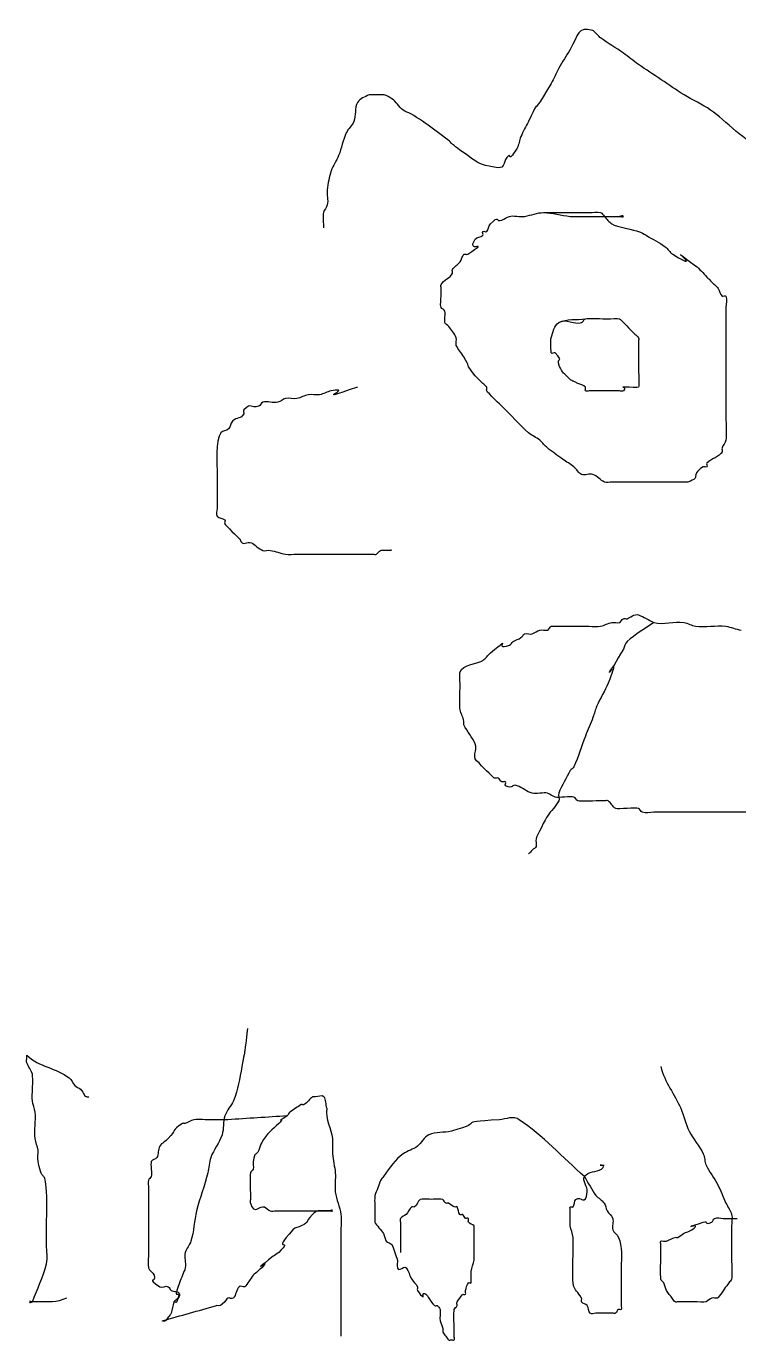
# Model space of a CAD drawing. Extents: x 12 to 154, y 536 to 784.
# Drawn here: x 16.3 to 77.6, y 538.1 to 651.1 of the extents above; entities that cross this region are included whole.
import ezdxf

# ---------------------------------------------------------------- set-up
doc = ezdxf.new("R2010")
doc.units = 0
doc.layers.add('Layer_1', color=7, linetype='CONTINUOUS')

msp = doc.modelspace()

# ---------------------------------------------------------------- linework, layer by layer
at = {"layer": 'Layer_1', "color": 7}
msp.add_lwpolyline([(70.299309, 599.84625)], close=True, dxfattribs=at)
for points in [[(65.07474, 650.785836), (63.671017, 651.136762), (63.853883, 650.383747), (63.115523, 649.153154)], [(65.727811, 650.132759), (65.641921, 650.197191), (65.106113, 650.777992), (65.07474, 650.785836)], [(63.115523, 649.153154), (62.788989, 648.60893), (62.444137, 648.075277), (62.135918, 647.52048)], [(67.687021, 648.82662), (67.048328, 649.282827), (66.355724, 649.661825), (65.727811, 650.132759)], [(68.993167, 647.847014), (68.547322, 648.159103), (68.129881, 648.51029), (67.687021, 648.82662)], [(62.135918, 647.52048), (61.899508, 647.09496), (61.733288, 646.631736), (61.482841, 646.214332)], [(70.952386, 646.540866), (70.299309, 646.976248), (69.63618, 647.396901), (68.993167, 647.847014)], [(61.482841, 646.214332), (59.118608, 642.273945), (61.01646, 645.934637), (59.52363, 642.948973)], [(72.911594, 645.234727), (72.243136, 645.646088), (71.605454, 646.105484), (70.952386, 646.540866)], [(44.829519, 644.581655), (44.554161, 644.099774), (44.697849, 643.46864), (44.502982, 642.948973)], [(45.809124, 645.234727), (45.458107, 645.059234), (45.024225, 644.922397), (44.829519, 644.581655)], [(47.115269, 645.234727), (47.043581, 645.258538), (45.85767, 645.259105), (45.809124, 645.234727)], [(47.76834, 644.908192), (47.565833, 645.043178), (47.346165, 645.157755), (47.115269, 645.234727)], [(48.747946, 643.928579), (48.378518, 644.205665), (48.152574, 644.652037), (47.76834, 644.908192)], [(75.197347, 643.928579), (74.475839, 644.428086), (73.658962, 644.774811), (72.911594, 645.234727)], [(49.401023, 643.602044), (49.192308, 643.727251), (48.942652, 643.782555), (48.747946, 643.928579)], [(51.360233, 642.295905), (50.732317, 642.766836), (50.074058, 643.198221), (49.401023, 643.602044)], [(79.768845, 640.663223), (78.168509, 641.063307), (76.460686, 643.05396), (75.197347, 643.928579)], [(44.502982, 642.948973), (44.36519, 642.581512), (44.009303, 642.327987), (43.849913, 641.969368)], [(59.52363, 642.948973), (59.305929, 642.513592), (59.062306, 642.090246), (58.870559, 641.642834)], [(43.849913, 641.969368), (43.570332, 641.340298), (43.452502, 640.649316), (43.196842, 640.010152)], [(54.299055, 640.010152), (52.049602, 641.616905), (53.911882, 640.382168), (51.360233, 642.295905)], [(58.870559, 641.642834), (58.734978, 641.326462), (58.721117, 640.958369), (58.544025, 640.663223)], [(58.544025, 640.663223), (57.564414, 639.030546), (58.217482, 640.663223), (57.564414, 639.683617)], [(43.196842, 640.010152), (43.016049, 639.558193), (42.697695, 639.165801), (42.543765, 638.704012)], [(56.584809, 639.030546), (55.289174, 639.246489), (55.309944, 639.288074), (54.299055, 640.010152)], [(57.237877, 639.030546), (57.056743, 638.90979), (56.799533, 638.994773), (56.584809, 639.030546)], [(57.564414, 639.683617), (57.4294, 639.48111), (57.440398, 639.165555), (57.237877, 639.030546)], [(42.543765, 638.704012), (42.368272, 638.177488), (42.295734, 637.620755), (42.217231, 637.07133)], [(42.217231, 637.07133), (42.155663, 636.640328), (42.322822, 636.187567), (42.217231, 635.76519)], [(42.217231, 635.76519), (42.158214, 635.529064), (41.967669, 635.343015), (41.890694, 635.112119)], [(41.890694, 635.112119), (41.827623, 634.922963), (41.890694, 634.088945), (41.890694, 633.805971)], [(56.258271, 634.132505), (57.083071, 634.957305), (56.634698, 634.257967), (57.237877, 634.459042)], [(57.237877, 634.459042), (57.468787, 634.536003), (57.660052, 634.708604), (57.890948, 634.785576)], [(57.890948, 634.785576), (58.16795, 634.877901), (58.858733, 634.729167), (59.197096, 634.785576)], [(59.197096, 634.785576), (59.744543, 634.876824), (60.274772, 635.112119), (60.82977, 635.112119)], [(60.82977, 635.112119), (62.135918, 635.112119), (63.442057, 635.112119), (64.748205, 635.112119)], [(60.82977, 635.112119), (61.599427, 635.112119), (62.350574, 634.870579), (63.115523, 634.785576)], [(63.115523, 634.785576), (63.548243, 634.737501), (63.986287, 634.785576), (64.421663, 634.785576)], [(64.421663, 634.785576), (65.183581, 634.785576), (65.945497, 634.785576), (66.707416, 634.785576)], [(64.748205, 635.112119), (65.07474, 635.112119), (65.418029, 635.215357), (65.727811, 635.112119)], [(65.727811, 635.112119), (65.873852, 635.063448), (65.945511, 634.894418), (66.054345, 634.785576)], [(66.054345, 634.785576), (66.272017, 634.567904), (66.443431, 634.2909), (66.707416, 634.132505)], [(66.707416, 634.785576), (66.925117, 634.785576), (67.142798, 634.785576), (67.360484, 634.785576)], [(67.687021, 634.785576), (67.687021, 634.894427), (67.469321, 634.785576), (67.360484, 634.785576)], [(67.360484, 634.785576), (67.469335, 634.785576), (67.687021, 634.676726), (67.687021, 634.785576)], [(55.605203, 633.152903), (55.682164, 633.229863), (55.528243, 633.402465), (55.605203, 633.479437)], [(55.605203, 633.479437), (55.682164, 633.556397), (55.854765, 633.402476), (55.931737, 633.479437)], [(55.931737, 633.479437), (56.103829, 633.651528), (56.086169, 633.960411), (56.258271, 634.132505)], [(66.707416, 634.132505), (67.100505, 633.896663), (68.672948, 633.586175), (68.993167, 633.479437)], [(68.993167, 633.479437), (69.224077, 633.402476), (69.434918, 633.273642), (69.646238, 633.152903)], [(54.299055, 631.520218), (56.414018, 632.930196), (54.027269, 631.439062), (54.952126, 632.826366)], [(54.952126, 632.826366), (55.08714, 633.028873), (55.4331, 632.980797), (55.605203, 633.152903)], [(69.646238, 633.152903), (70.197284, 632.838013), (70.762462, 632.542192), (71.27892, 632.173297)], [(71.931991, 631.520218), (75.070449, 629.637148), (70.588239, 633.01784), (73.891199, 630.540615)], [(71.27892, 632.173297), (71.529446, 631.994346), (71.667998, 631.678612), (71.931991, 631.520218)], [(53.645984, 630.867149), (53.792025, 631.061861), (53.800415, 631.348123), (53.972521, 631.520218)], [(53.972521, 631.520218), (54.049482, 631.597178), (54.208505, 631.45984), (54.299055, 631.520218)], [(52.013302, 628.907939), (52.209232, 629.299777), (52.796993, 629.4957), (52.992916, 629.887544)], [(52.992916, 629.887544), (53.041586, 629.984886), (52.932538, 630.123528), (52.992916, 630.214078)], [(52.992916, 630.214078), (53.163675, 630.470245), (53.461267, 630.620864), (53.645984, 630.867149)], [(73.891199, 630.540615), (74.260636, 630.263529), (74.544279, 629.887544), (74.870813, 629.56101)], [(52.013302, 628.581396), (52.013302, 628.690246), (51.964631, 628.810577), (52.013302, 628.907939)], [(74.870813, 629.56101), (75.088514, 629.343309), (75.306195, 629.125625), (75.523881, 628.907939)], [(75.523881, 628.907939), (75.632732, 628.799088), (75.765025, 628.709485), (75.850418, 628.581396)], [(52.013302, 626.948722), (51.910036, 627.258501), (52.013302, 627.601791), (52.013302, 627.928328)], [(52.013302, 627.928328), (52.013302, 628.146028), (52.013302, 628.363709), (52.013302, 628.581396)], [(75.850418, 628.581396), (75.985432, 628.378889), (76.00485, 628.10043), (76.176952, 627.928328)], [(76.176952, 627.928328), (76.253913, 627.851367), (76.454804, 628.025698), (76.503487, 627.928328)], [(76.503487, 627.928328), (76.649528, 627.636268), (76.503487, 627.275256), (76.503487, 626.948722)], [(52.339844, 626.622185), (52.302484, 626.771514), (52.061992, 626.802695), (52.013302, 626.948722)], [(52.339844, 625.642574), (52.260644, 625.959366), (52.419044, 626.305402), (52.339844, 626.622185)], [(76.503487, 626.948722), (76.503487, 625.860269), (76.503487, 624.771816), (76.503487, 623.683363)], [(52.666381, 625.31604), (52.574029, 625.439177), (52.377174, 625.493234), (52.339844, 625.642574)], [(61.482841, 624.336435), (61.663635, 624.788391), (61.710406, 625.406182), (62.135918, 625.642574)], [(62.135918, 625.642574), (62.721961, 626.055613), (63.475574, 625.43607), (64.095129, 625.642574)], [(62.135918, 625.642574), (62.808712, 626.016351), (63.659752, 625.860275), (64.421663, 625.969117)], [(64.095129, 625.642574), (64.241169, 625.691245), (64.272322, 625.931782), (64.421663, 625.969117)], [(64.421663, 625.969117), (64.765321, 626.055035), (65.912168, 625.969117), (66.380879, 625.969117)], [(66.380879, 625.969117), (66.52794, 625.969117), (67.26111, 626.018837), (67.360484, 625.969117)], [(67.360484, 625.969117), (67.534872, 625.881923), (68.168183, 625.161419), (68.340098, 624.989503)], [(53.31945, 624.336435), (53.173692, 624.700814), (52.901844, 625.00208), (52.666381, 625.31604)], [(53.31945, 623.683363), (53.238606, 623.885474), (53.400294, 624.134316), (53.31945, 624.336435)], [(61.482841, 623.030295), (61.463282, 623.069442), (61.420139, 624.179713), (61.482841, 624.336435)], [(68.340098, 624.989503), (68.448949, 624.880653), (68.557799, 624.771802), (68.666632, 624.662969)], [(68.666632, 624.662969), (68.775483, 624.554118), (68.92433, 624.474096), (68.993167, 624.336435)], [(68.993167, 624.336435), (69.041837, 624.239093), (68.993167, 624.118734), (68.993167, 624.009898)], [(53.972521, 622.703758), (53.770609, 623.040276), (53.465199, 623.318984), (53.31945, 623.683363)], [(61.809384, 623.030295), (61.732423, 623.107256), (61.531532, 622.932925), (61.482841, 623.030295)], [(68.993167, 624.009898), (68.993167, 623.901047), (68.993167, 623.792197), (68.993167, 623.683363)], [(68.993167, 623.683363), (68.993167, 623.030295), (68.993167, 622.377215), (68.993167, 621.724147)], [(76.503487, 623.683363), (76.503487, 621.724147), (76.503487, 619.764936), (76.503487, 617.80572)], [(54.952126, 621.071076), (53.989282, 622.274638), (54.582953, 621.68637), (53.972521, 622.703758)], [(62.135918, 622.050681), (61.934856, 622.653868), (62.63418, 622.205481), (61.809384, 623.030295)], [(62.462452, 621.397613), (62.327438, 621.60012), (62.21289, 621.819785), (62.135918, 622.050681)], [(55.605203, 620.418008), (55.387502, 620.635708), (55.144449, 620.830678), (54.952126, 621.071076)], [(62.788989, 621.071076), (62.680139, 621.179926), (62.547817, 621.269529), (62.462452, 621.397613)], [(63.768591, 620.418008), (62.977844, 620.813384), (63.287626, 620.572439), (62.788989, 621.071076)], [(68.993167, 621.724147), (68.993167, 621.450519), (69.06253, 620.230252), (68.993167, 620.091471)], [(44.829519, 620.091471), (40.43838, 618.597238), (44.750092, 620.206189), (42.543765, 619.764936)], [(42.543765, 619.764936), (42.20625, 619.697443), (41.903677, 619.494993), (41.56416, 619.438394)], [(55.931737, 620.091471), (55.862884, 620.229149), (55.714037, 620.309171), (55.605203, 620.418008)], [(55.931737, 619.764936), (55.883066, 619.862278), (55.980408, 619.994117), (55.931737, 620.091471)], [(57.237877, 618.458788), (57.228239, 618.468426), (55.997677, 619.63304), (55.931737, 619.764936)], [(64.421663, 620.091471), (64.249571, 620.263562), (63.986287, 620.309171), (63.768591, 620.418008)], [(64.421663, 619.764936), (64.344702, 619.841897), (64.498623, 620.014499), (64.421663, 620.091471)], [(64.748205, 619.764936), (64.639355, 619.764936), (64.498615, 619.687976), (64.421663, 619.764936)], [(65.07474, 619.764936), (64.965889, 619.764936), (64.857039, 619.764936), (64.748205, 619.764936)], [(67.360484, 619.764936), (66.598569, 619.764936), (65.836658, 619.764936), (65.07474, 619.764936)], [(68.013561, 620.091471), (67.142798, 620.091471), (68.122412, 620.200321), (67.687021, 619.764936)], [(67.687021, 619.764936), (67.610061, 619.687976), (67.469321, 619.764936), (67.360484, 619.764936)], [(68.993167, 620.091471), (68.966237, 620.037556), (68.100435, 620.091471), (68.013561, 620.091471)], [(36.339585, 618.458788), (35.563612, 618.200127), (35.746523, 618.845332), (35.033445, 618.132254)], [(36.666122, 618.785325), (36.520081, 618.736655), (36.485612, 618.507473), (36.339585, 618.458788)], [(37.972267, 618.785325), (37.549882, 618.679735), (37.079161, 618.923004), (36.666122, 618.785325)], [(38.625338, 619.11186), (38.386689, 619.064152), (38.208382, 618.844354), (37.972267, 618.785325)], [(39.604944, 619.11186), (39.282854, 619.058171), (38.945534, 619.175894), (38.625338, 619.11186)], [(40.584555, 619.438394), (40.245038, 619.381843), (39.94446, 619.16845), (39.604944, 619.11186)], [(41.56416, 619.438394), (41.242065, 619.384706), (40.906644, 619.492082), (40.584555, 619.438394)], [(35.033445, 617.80572), (34.783373, 617.305603), (34.451549, 617.550347), (34.05384, 617.152649)], [(35.033445, 618.132254), (34.956485, 618.055294), (35.082116, 617.903073), (35.033445, 617.80572)], [(59.52363, 616.173038), (58.755577, 616.831364), (57.972127, 617.724547), (57.237877, 618.458788)], [(76.503487, 617.80572), (76.503487, 617.333482), (76.572425, 615.864787), (76.503487, 615.519967)], [(33.727306, 616.49958), (33.555214, 616.327489), (33.220261, 616.367741), (33.074229, 616.173038)], [(34.05384, 617.152649), (33.881749, 616.980557), (33.899409, 616.671675), (33.727306, 616.49958)], [(33.074229, 616.173038), (32.577384, 615.510575), (32.747692, 613.445474), (32.747692, 612.581145)], [(60.503236, 615.519967), (60.196785, 615.765135), (59.821597, 615.917639), (59.52363, 616.173038)], [(61.156304, 614.866895), (60.919809, 615.063988), (60.743633, 615.327653), (60.503236, 615.519967)], [(76.503487, 615.519967), (76.45578, 615.281318), (76.253924, 615.097792), (76.176952, 614.866895)], [(62.462452, 613.887293), (62.02707, 614.213827), (61.574391, 614.518492), (61.156304, 614.866895)], [(76.176952, 614.540361), (75.93357, 614.05359), (75.255639, 613.945582), (74.870813, 613.560756)], [(76.176952, 614.866895), (76.14254, 614.763629), (76.225623, 614.637714), (76.176952, 614.540361)], [(63.442057, 613.234213), (63.135607, 613.479382), (62.788989, 613.669598), (62.462452, 613.887293)], [(64.095129, 612.581145), (63.809289, 612.695466), (63.682455, 613.0419), (63.442057, 613.234213)], [(74.544279, 613.234213), (73.266849, 612.382603), (74.557602, 612.367934), (73.238131, 611.928074)], [(74.870813, 613.234213), (74.793852, 613.157253), (74.634829, 613.294591), (74.544279, 613.234213)], [(74.870813, 613.560756), (74.793852, 613.483795), (74.947774, 613.311194), (74.870813, 613.234213)], [(32.747692, 612.581145), (32.747692, 611.60154), (32.747692, 610.621934), (32.747692, 609.64232)], [(65.07474, 612.581145), (64.764961, 612.684411), (64.398308, 612.459879), (64.095129, 612.581145)], [(66.054345, 611.928074), (65.689965, 612.073831), (65.447048, 612.457041), (65.07474, 612.581145)], [(66.707416, 611.928074), (66.489715, 611.928074), (66.256464, 611.84723), (66.054345, 611.928074)], [(67.360484, 611.928074), (67.142784, 611.928074), (66.925111, 611.928074), (66.707416, 611.928074)], [(70.299309, 611.928074), (69.319704, 611.928074), (68.340098, 611.928074), (67.360484, 611.928074)], [(72.258525, 611.928074), (71.605454, 611.928074), (70.952386, 611.928074), (70.299309, 611.928074)], [(72.911594, 611.928074), (72.693921, 611.928074), (72.476212, 611.928074), (72.258525, 611.928074)], [(73.238131, 611.928074), (73.134865, 611.893661), (73.02043, 611.928074), (72.911594, 611.928074)], [(32.747692, 609.64232), (32.747692, 609.42462), (32.626936, 609.170383), (32.747692, 608.989252)], [(32.747692, 608.989252), (32.882706, 608.786745), (33.228669, 608.83482), (33.400763, 608.662718)], [(33.400763, 608.662718), (33.477724, 608.585757), (33.352092, 608.433537), (33.400763, 608.336181)], [(33.400763, 608.336181), (33.453573, 608.230647), (34.558237, 607.129155), (34.706911, 607.030036)], [(34.706911, 607.030036), (34.871349, 606.310628), (35.378654, 606.857434), (35.686517, 606.703499)], [(35.686517, 606.703499), (36.037531, 606.527977), (36.301748, 606.196185), (36.666122, 606.05043)], [(36.666122, 606.05043), (36.868232, 605.969586), (37.104466, 606.086203), (37.319199, 606.05043)], [(37.319199, 606.05043), (37.761871, 605.976616), (38.181067, 605.787347), (38.625338, 605.723893)], [(38.625338, 605.723893), (38.948596, 605.677689), (39.278407, 605.723893), (39.604944, 605.723893)], [(39.604944, 605.723893), (40.802244, 605.723893), (41.999542, 605.723893), (43.196842, 605.723893)], [(43.196842, 605.723893), (43.958752, 605.723893), (44.720671, 605.723893), (45.482587, 605.723893)], [(45.482587, 605.723893), (45.700288, 605.723893), (45.917972, 605.723893), (46.135667, 605.723893)], [(46.135667, 605.723893), (46.244517, 605.723893), (46.364848, 605.675222), (46.462201, 605.723893)], [(46.462201, 605.723893), (46.59988, 605.792747), (46.651045, 605.981591), (46.788735, 606.05043)], [(46.788735, 606.05043), (46.881797, 606.096918), (48.360008, 606.05043), (47.441806, 606.05043)], [(68.013561, 600.172784), (68.239426, 600.248072), (68.657842, 600.633456), (68.993167, 600.499318)], [(68.993167, 600.499318), (69.445125, 600.318524), (69.863933, 600.063945), (70.299309, 599.84625)], [(61.156304, 599.193179), (61.302345, 599.241849), (61.345176, 599.450876), (61.482841, 599.519716)], [(61.482841, 599.519716), (61.582224, 599.569435), (62.315393, 599.519716), (62.462452, 599.519716)], [(62.462452, 599.519716), (63.224371, 599.519716), (63.986287, 599.519716), (64.748205, 599.519716)], [(64.748205, 599.519716), (65.036092, 599.519716), (65.449576, 599.450182), (65.727811, 599.519716)], [(65.727811, 599.519716), (66.061732, 599.603196), (66.3699, 599.778746), (66.707416, 599.84625)], [(66.707416, 599.84625), (66.920893, 599.88894), (67.153966, 599.777396), (67.360484, 599.84625)], [(67.360484, 599.84625), (67.506525, 599.894921), (67.549357, 600.103947), (67.687021, 600.172784)], [(67.687021, 600.172784), (67.784391, 600.221455), (67.910306, 600.138371), (68.013561, 600.172784)], [(70.299309, 599.84625), (69.53739, 599.302026), (68.718217, 598.830143), (68.013561, 598.213573)], [(70.299309, 599.84625), (71.150326, 599.607658), (72.052679, 599.989399), (72.911594, 599.84625)], [(72.911594, 599.84625), (73.251113, 599.789699), (73.550469, 599.568398), (73.891199, 599.519716)], [(73.891199, 599.519716), (74.744549, 599.397797), (75.650145, 599.641634), (76.503487, 599.519716)], [(76.503487, 599.519716), (76.947758, 599.456276), (77.365366, 599.256632), (77.809635, 599.193179)], [(56.258271, 597.233962), (58.433678, 598.974293), (56.282649, 597.35092), (57.890948, 597.887039)], [(57.890948, 597.887039), (58.036989, 597.93571), (58.089402, 598.128182), (58.217482, 598.213573)], [(58.217482, 598.213573), (58.419989, 598.348559), (58.668046, 598.40511), (58.870559, 598.54011)], [(58.870559, 598.54011), (58.998628, 598.62549), (59.059403, 598.797808), (59.197096, 598.866644)], [(59.197096, 598.866644), (59.391808, 598.963986), (59.643646, 598.797791), (59.850164, 598.866644)], [(59.850164, 598.866644), (60.081075, 598.943605), (60.267121, 599.13415), (60.503236, 599.193179)], [(60.503236, 599.193179), (60.714417, 599.245988), (60.949786, 599.124325), (61.156304, 599.193179)], [(67.687021, 597.560496), (64.983061, 592.82856), (67.917393, 598.462943), (66.380879, 594.621675)], [(68.013561, 598.213573), (67.830386, 598.053302), (67.807766, 597.771816), (67.687021, 597.560496)], [(55.605203, 596.580891), (55.869194, 596.739291), (56.017877, 597.041646), (56.258271, 597.233962)], [(53.645984, 595.601286), (53.836075, 596.171565), (55.233473, 596.357858), (55.605203, 596.580891)], [(53.645984, 594.29514), (53.645984, 594.571603), (53.587477, 595.425733), (53.645984, 595.601286)], [(53.645984, 592.33593), (53.570469, 592.637992), (53.645984, 594.044025), (53.645984, 594.29514)], [(66.380879, 594.621675), (66.109717, 593.943741), (65.697817, 593.329686), (65.401277, 592.662464)], [(65.401277, 592.662464), (65.261472, 592.347929), (65.195595, 592.005141), (65.07474, 591.682859)], [(53.972521, 591.356316), (53.889041, 591.69024), (53.729478, 592.002006), (53.645984, 592.33593)], [(65.07474, 591.682859), (64.868916, 591.134026), (64.632084, 590.597257), (64.421663, 590.050176)], [(53.972521, 591.029782), (53.92385, 591.127152), (53.998883, 591.250714), (53.972521, 591.356316)], [(54.952126, 589.397108), (54.702111, 589.980458), (54.256357, 590.462116), (53.972521, 591.029782)], [(55.27866, 587.764426), (54.537608, 588.180314), (55.170746, 588.88698), (54.952126, 589.397108)], [(64.421663, 590.050176), (64.087824, 589.182188), (63.819757, 588.287716), (63.442057, 587.437889)], [(56.584809, 586.458283), (56.486021, 586.50772), (55.328063, 587.665636), (55.27866, 587.764426)], [(63.115523, 587.111355), (62.788989, 586.458283), (62.392289, 585.835807), (62.135918, 585.152138)], [(63.442057, 587.437889), (63.379497, 587.297234), (63.224357, 587.220188), (63.115523, 587.111355)], [(56.911343, 586.458283), (56.813973, 586.506954), (56.682162, 586.409613), (56.584809, 586.458283)], [(57.237877, 586.131749), (57.100198, 586.200603), (57.049033, 586.389447), (56.911343, 586.458283)], [(57.564414, 586.131749), (57.487453, 586.20871), (57.335233, 586.083078), (57.237877, 586.131749)], [(57.564414, 585.805215), (57.467072, 585.853886), (57.641374, 586.054777), (57.564414, 586.131749)], [(58.544025, 585.805215), (58.054215, 585.968491), (58.217482, 585.478678), (57.564414, 585.805215)], [(59.850164, 585.152138), (59.377927, 585.270201), (59.005814, 585.651285), (58.544025, 585.805215)], [(61.156304, 585.152138), (60.876581, 585.245398), (60.138241, 585.080138), (59.850164, 585.152138)], [(61.809384, 584.825601), (61.578473, 584.902562), (61.3872, 585.075163), (61.156304, 585.152138)], [(63.442057, 584.825601), (63.139552, 584.92643), (62.122269, 584.721315), (61.809384, 584.825601)], [(62.135918, 585.152138), (62.059467, 584.948299), (62.23326, 584.693773), (62.135918, 584.499067)], [(63.768591, 584.499067), (63.630913, 584.567921), (63.588081, 584.776919), (63.442057, 584.825601)], [(62.135918, 584.499067), (61.892535, 584.012293), (61.458188, 583.645748), (61.156304, 583.192928)], [(65.727811, 584.499067), (65.488113, 584.499067), (63.882437, 584.442147), (63.768591, 584.499067)], [(66.054345, 584.499067), (65.945494, 584.499067), (65.836644, 584.499067), (65.727811, 584.499067)], [(66.380879, 584.499067), (66.290312, 584.559445), (66.163207, 584.499067), (66.054345, 584.499067)], [(67.03395, 583.845996), (66.758593, 583.983675), (66.637035, 584.3283), (66.380879, 584.499067)], [(68.993167, 583.845996), (68.800694, 583.942232), (67.223574, 583.751177), (67.03395, 583.845996)], [(69.319704, 583.519462), (69.173663, 583.568133), (69.13086, 583.777159), (68.993167, 583.845996)], [(70.299309, 583.519462), (69.972772, 583.519462), (69.629482, 583.416196), (69.319704, 583.519462)], [(72.258525, 583.519462), (71.605454, 583.519462), (70.952386, 583.519462), (70.299309, 583.519462)], [(77.4831, 583.519462), (75.741571, 583.519462), (74.000047, 583.519462), (72.258525, 583.519462)], [(97.401781, 583.519462), (90.762219, 583.519462), (84.122654, 583.519462), (77.4831, 583.519462)], [(61.156304, 583.192928), (61.017576, 582.984836), (60.22965, 581.445516), (60.176701, 581.233708)], [(59.850164, 580.254106), (59.741314, 580.145255), (59.632492, 580.036405), (59.52363, 579.927569)], [(60.176701, 580.58064), (60.128031, 580.434599), (59.959001, 580.362939), (59.850164, 580.254106)], [(60.176701, 581.233708), (60.123892, 581.022527), (60.245555, 580.787161), (60.176701, 580.58064)], [(35.359461, 564.906909), (35.060916, 562.505029), (35.2357, 563.590018), (34.872415, 561.641567)], [(16.364549, 561.96809), (16.328237, 562.065602), (16.364549, 562.185791), (16.364549, 562.294641)], [(16.364549, 562.294641), (16.364549, 562.403492), (16.364549, 562.512342), (16.364549, 562.621164)], [(16.364554, 562.621164), (17.446502, 561.591224), (18.881317, 561.532462), (20.017418, 560.661942)], [(16.851595, 560.988493), (16.759043, 561.360796), (16.495438, 561.617076), (16.364549, 561.96809)], [(16.851595, 558.702748), (16.801365, 559.106742), (16.941084, 560.628578), (16.851595, 560.988493)], [(34.872415, 561.641567), (34.671807, 560.565564), (34.558671, 559.708792), (34.141842, 558.702748)], [(70.914047, 561.641567), (71.245834, 560.249161), (72.104717, 559.290229), (72.618715, 558.049663)], [(20.017418, 560.661942), (20.216778, 560.509155), (20.320787, 560.193602), (20.504466, 560.008896)], [(20.504466, 560.008896), (20.649685, 559.862912), (20.840488, 559.817274), (20.991515, 559.682345)], [(17.095119, 557.723112), (17.058807, 558.063865), (16.893802, 558.363203), (16.851595, 558.702748)], [(20.991515, 559.682345), (21.385863, 559.329829), (21.162444, 559.029271), (21.722086, 559.029271)], [(34.141842, 558.702748), (33.94472, 558.226998), (33.576106, 557.893899), (33.411263, 557.396589)], [(40.960528, 559.029271), (40.698748, 558.853807), (40.491731, 558.551718), (40.229949, 558.376186)], [(41.204052, 559.029271), (41.122868, 559.029271), (41.033123, 559.078027), (40.960528, 559.029271)], [(41.934623, 559.029271), (41.739826, 559.225145), (41.447577, 559.029271), (41.204052, 559.029271)], [(42.178147, 558.049663), (42.096963, 558.376186), (42.140021, 558.822767), (41.934623, 559.029271)], [(17.095119, 555.437367), (17.001689, 556.188917), (17.175481, 556.968869), (17.095119, 557.723112)], [(39.01233, 557.723112), (38.913911, 557.644025), (38.864333, 557.481883), (38.768805, 557.396589)], [(39.986425, 558.376186), (39.661724, 558.158485), (39.323616, 557.973553), (39.01233, 557.723112)], [(40.229949, 558.376186), (40.157354, 558.32743), (40.06758, 558.376186), (39.986425, 558.376186)], [(42.178147, 558.049663), (42.020938, 557.07531), (42.570533, 556.325887), (42.665196, 555.437367)], [(72.618715, 558.049663), (72.883159, 557.411386), (73.047234, 556.697962), (73.349291, 556.090441)], [(29.758399, 556.743515), (28.759005, 556.073461), (29.295799, 556.247282), (28.540772, 555.437367)], [(30.001924, 556.743515), (29.923177, 556.718003), (29.830995, 556.792271), (29.758399, 556.743515)], [(30.732494, 557.070038), (30.483471, 556.986699), (30.250956, 556.827109), (30.001924, 556.743515)], [(31.706595, 557.070038), (31.453744, 557.070038), (30.938666, 557.139203), (30.732494, 557.070038)], [(33.654787, 557.070038), (33.008318, 557.032337), (32.353586, 557.070038), (31.706595, 557.070038)], [(33.411263, 557.396589), (33.243168, 556.889414), (33.339036, 556.269165), (33.167738, 555.76389)], [(38.768808, 557.396589), (37.064134, 557.287739), (35.359787, 557.169534), (33.654787, 557.070038)], [(38.038226, 556.743515), (37.488393, 556.190561), (37.001262, 555.869197), (36.577083, 555.110816)], [(38.768805, 557.396589), (37.591092, 556.606998), (38.781845, 557.49155), (38.038226, 556.743515)], [(57.03315, 557.070038), (52.805475, 556.736598), (56.254771, 556.991802), (52.89323, 556.090441)], [(58.737815, 557.070038), (58.22958, 557.410791), (57.600388, 557.114825), (57.03315, 557.070038)], [(64.338883, 552.171997), (62.471863, 553.804668), (60.731481, 555.733417), (58.737815, 557.070038)], [(17.338643, 554.457742), (17.296464, 554.797276), (17.137327, 555.097861), (17.095119, 555.437367)], [(28.540772, 555.437367), (28.312243, 555.19217), (27.993037, 555.090746), (27.810202, 554.784293)], [(33.167738, 555.76389), (32.925518, 555.049361), (32.455423, 554.506724), (32.193643, 553.804696)], [(42.665196, 555.437367), (42.711117, 555.006359), (42.629338, 554.563928), (42.665196, 554.131219)], [(50.945031, 555.76389), (50.559985, 555.591827), (50.325729, 555.048595), (49.970937, 554.784293)], [(52.89323, 556.090441), (52.251486, 555.918378), (51.565904, 556.041402), (50.945031, 555.76389)], [(73.349291, 556.090441), (73.700969, 555.383112), (74.215233, 554.838548), (74.566911, 554.131219)], [(17.338643, 553.478145), (17.271746, 553.79211), (17.378697, 554.135669), (17.338643, 554.457742)], [(27.810202, 554.784293), (27.649846, 554.515569), (27.720684, 554.080054), (27.566678, 553.804696)], [(36.333558, 554.457742), (36.036502, 553.860283), (36.023077, 554.425143), (35.846507, 553.478145)], [(36.577083, 555.110816), (36.468176, 554.916076), (36.434245, 554.660277), (36.333558, 554.457742)], [(42.665196, 554.131219), (42.71089, 553.579597), (42.867533, 553.050794), (42.90872, 552.498548)], [(48.753312, 554.131219), (48.011547, 553.633909), (47.647806, 552.97542), (47.048638, 552.171997)], [(49.970937, 554.784293), (49.588804, 554.499638), (49.144297, 554.393367), (48.753312, 554.131219)], [(74.566911, 554.131219), (74.709295, 553.844835), (74.6744, 553.443506), (74.810435, 553.151622)], [(18.069222, 550.865877), (17.908243, 553.024346), (17.79035, 551.35834), (17.338643, 553.478145)], [(27.079632, 553.478145), (26.993062, 553.245987), (27.166202, 552.404154), (27.079632, 552.171997)], [(27.566678, 553.804696), (27.457771, 553.609956), (27.160802, 553.695846), (27.079632, 553.478145)], [(32.193643, 553.804696), (32.043974, 553.403282), (32.055965, 552.924283), (31.950119, 552.498548)], [(35.846507, 553.478145), (35.807134, 553.266964), (35.897842, 553.031603), (35.846507, 552.825071)], [(65.800023, 552.825071), (66.449426, 553.260444), (65.069453, 553.151622), (66.043548, 553.151622)], [(74.810435, 553.151622), (75.085906, 552.560598), (75.486467, 552.089906), (75.784535, 551.518923)], [(26.836108, 551.845474), (26.784772, 551.638828), (26.836108, 551.410072), (26.836108, 551.1924)], [(27.079632, 552.171997), (27.028268, 552.034233), (26.872419, 551.99143), (26.836108, 551.845474)], [(31.950119, 552.498548), (31.673656, 551.386403), (31.25249, 550.345323), (30.976016, 549.233178)], [(35.602982, 552.498548), (35.549209, 552.210265), (35.602982, 550.991282), (35.602982, 550.539326)], [(35.846507, 552.825071), (35.810195, 552.679087), (35.630819, 552.647906), (35.602982, 552.498548)], [(42.90872, 552.498548), (42.949086, 551.957017), (42.836125, 551.401313), (42.90872, 550.865877)], [(46.805114, 551.845474), (46.704427, 551.64308), (46.642774, 551.410072), (46.561589, 551.1924)], [(47.048638, 552.171997), (46.967454, 552.063146), (46.868808, 551.973572), (46.805114, 551.845474)], [(64.582404, 550.865877), (64.637453, 551.308535), (64.124614, 551.827247), (64.33888, 552.171997)], [(64.33888, 552.171997), (64.667546, 552.700857), (65.340831, 552.5172), (65.800023, 552.825071)], [(64.338883, 552.171997), (64.663586, 551.627773), (64.988277, 551.08355), (65.312977, 550.539326)], [(18.069222, 547.600507), (18.069222, 548.688954), (18.15001, 549.782816), (18.069222, 550.865877)], [(26.836108, 551.1924), (26.836108, 550.865877), (26.836108, 550.539326), (26.836108, 550.212803)], [(42.90872, 550.865877), (43.000563, 550.188567), (43.295088, 549.581669), (43.395772, 548.906655)], [(46.561589, 551.1924), (46.480405, 550.974699), (46.375466, 550.770236), (46.318065, 550.539326)], [(63.608304, 550.212803), (64.01556, 550.576857), (64.4181, 549.543997), (64.582404, 550.865877)], [(75.784535, 551.518923), (76.055981, 550.998992), (76.264245, 550.424466), (76.515109, 549.886252)], [(26.836108, 550.212803), (26.836108, 549.342028), (26.836108, 548.471254), (26.836108, 547.600507)], [(35.602982, 550.212803), (35.602982, 550.103953), (35.530387, 549.935008), (35.602982, 549.886252)], [(35.602982, 550.539326), (35.602982, 550.430476), (35.602982, 550.321625), (35.602982, 550.212803)], [(35.602982, 549.886252), (35.890812, 548.809682), (36.427935, 549.735165), (36.820607, 549.559729)], [(46.318065, 550.539326), (46.267126, 550.334381), (46.318065, 549.496063), (46.318065, 549.233178)], [(49.727395, 549.559729), (49.6548, 549.510973), (49.556466, 549.608485), (49.483871, 549.559729)], [(50.21445, 550.212803), (50.006925, 550.073622), (49.934925, 549.698854), (49.727395, 549.559729)], [(51.188545, 550.212803), (51.130689, 550.212803), (50.269031, 550.24937), (50.21445, 550.212803)], [(52.162648, 550.212803), (52.108053, 550.24937), (51.246414, 550.212803), (51.188545, 550.212803)], [(52.406172, 549.886252), (52.303501, 549.955134), (52.265319, 550.143921), (52.162648, 550.212803)], [(52.649697, 549.886252), (52.572679, 549.920551), (52.478768, 549.837496), (52.406172, 549.886252)], [(53.136746, 549.559729), (52.964569, 549.636548), (52.821896, 549.809178), (52.649697, 549.886252)], [(53.38027, 549.559729), (53.322868, 549.636548), (53.213734, 549.525146), (53.136746, 549.559729)], [(63.121255, 549.559729), (63.178656, 549.636548), (63.307378, 549.482627), (63.364779, 549.559729)], [(63.364779, 549.559729), (63.493132, 549.731792), (63.457302, 550.077789), (63.608304, 550.212803)], [(65.312977, 550.539326), (65.556502, 550.321625), (65.836596, 550.163764), (66.043556, 549.886252)], [(66.043556, 549.886252), (66.171909, 549.714189), (66.178174, 549.42789), (66.287081, 549.233178)], [(76.515109, 549.886252), (76.670249, 549.553465), (76.909603, 549.278957), (77.002157, 548.906655)], [(30.976016, 549.233178), (30.764353, 548.381679), (30.752646, 547.445877), (30.488967, 546.620882)], [(36.820607, 549.559729), (36.992784, 549.482627), (37.131565, 549.292139), (37.307653, 549.233178)], [(37.307653, 549.233178), (37.465146, 549.180454), (37.632356, 549.233178), (37.794702, 549.233178)], [(37.794702, 549.233178), (37.957071, 549.233178), (38.119402, 549.233178), (38.281751, 549.233178)], [(38.281751, 549.233178), (39.174676, 549.233178), (40.0676, 549.233178), (40.960525, 549.233178)], [(40.960525, 548.906655), (40.155797, 548.097364), (40.828516, 548.378702), (39.986425, 547.92703)], [(41.93462, 549.233178), (41.454567, 549.233178), (41.382031, 549.33069), (40.960525, 548.906655)], [(40.960525, 549.233178), (41.447574, 549.233178), (41.93462, 549.233178), (42.421669, 549.233178)], [(42.421669, 549.233178), (42.2593, 549.233178), (42.096969, 549.233178), (41.93462, 549.233178)], [(42.665193, 549.233178), (42.665193, 549.342028), (42.502825, 549.233178), (42.421669, 549.233178)], [(42.421669, 549.233178), (42.502853, 549.233178), (42.665193, 549.124328), (42.665193, 549.233178)], [(43.395772, 548.906655), (43.459438, 548.479729), (43.395772, 548.03588), (43.395772, 547.600507)], [(46.318065, 549.233178), (46.318065, 549.08606), (46.281016, 548.352964), (46.318065, 548.253581)], [(48.509776, 548.580104), (48.452374, 548.503002), (48.509776, 548.362403), (48.509776, 548.253581)], [(48.996822, 548.906655), (48.845792, 548.771726), (48.638129, 548.752167), (48.509776, 548.580104)], [(49.483871, 549.559729), (49.278529, 549.421965), (49.18786, 549.077414), (48.996822, 548.906655)], [(53.623794, 548.906655), (53.495442, 549.078718), (53.508623, 549.387609), (53.38027, 549.559729)], [(53.867319, 548.906655), (53.794723, 548.955411), (53.681196, 548.829553), (53.623794, 548.906655)], [(54.110843, 548.580104), (54.008172, 548.648986), (53.970018, 548.837773), (53.867319, 548.906655)], [(54.354368, 548.580104), (54.296966, 548.656923), (54.183438, 548.531348), (54.110843, 548.580104)], [(54.354368, 548.253581), (54.296966, 548.3304), (54.411769, 548.50303), (54.354368, 548.580104)], [(63.121255, 549.233178), (63.121255, 549.342028), (63.063853, 549.482627), (63.121255, 549.559729)], [(63.121255, 548.906655), (63.121255, 549.015506), (63.121255, 549.124356), (63.121255, 549.233178)], [(63.121255, 548.253581), (63.121255, 548.471282), (63.121255, 548.688954), (63.121255, 548.906655)], [(66.287081, 549.233178), (66.424844, 548.986847), (66.688858, 548.86595), (66.774129, 548.580104)], [(66.774129, 548.580104), (66.864555, 548.276939), (66.683704, 547.903672), (66.774129, 547.600507)], [(75.297489, 548.253581), (75.406397, 548.302337), (75.432107, 548.531376), (75.541014, 548.580104)], [(75.541014, 548.580104), (75.772037, 548.683285), (76.02806, 548.580104), (76.271584, 548.580104)], [(76.271584, 548.580104), (76.677454, 548.580104), (77.083333, 548.580104), (77.489203, 548.580104)], [(77.002157, 548.906655), (77.079175, 548.596857), (77.002157, 548.253581), (77.002157, 547.92703)], [(18.069222, 546.294359), (18.069222, 546.729732), (18.069222, 547.165134), (18.069222, 547.600507)], [(26.836108, 547.600507), (26.836108, 546.838583), (26.836108, 546.076658), (26.836108, 545.314762)], [(39.255851, 547.600507), (37.282524, 545.395521), (39.437354, 547.048318), (38.038226, 545.641285)], [(39.986425, 547.92703), (39.748088, 547.799187), (39.453052, 547.820731), (39.255851, 547.600507)], [(43.395772, 547.600507), (43.395772, 547.056283), (43.395772, 546.51206), (43.395772, 545.967836)], [(46.318065, 548.253581), (46.42598, 547.964164), (46.900848, 547.571225), (47.048635, 547.273984)], [(48.509776, 548.253581), (48.509776, 548.144731), (48.509776, 548.03588), (48.509776, 547.92703)], [(48.509776, 547.92703), (48.509776, 547.165134), (48.509776, 546.403209), (48.509776, 545.641285)], [(54.841419, 547.92703), (54.713066, 548.099093), (54.482717, 548.081518), (54.354368, 548.253581)], [(54.841419, 547.600507), (54.841419, 547.709357), (54.898821, 547.849956), (54.841419, 547.92703)], [(54.841419, 546.620882), (54.841419, 546.947433), (54.841419, 547.273984), (54.841419, 547.600507)], [(63.121255, 547.92703), (63.101696, 548.032762), (63.121255, 548.144731), (63.121255, 548.253581)], [(63.364779, 546.947433), (63.3226, 547.286939), (63.183532, 547.593109), (63.121255, 547.92703)], [(66.774129, 547.600507), (66.859396, 547.314661), (67.14305, 547.211424), (67.261175, 546.947433)], [(73.592816, 547.600507), (74.742783, 548.371474), (72.106435, 547.428728), (74.566911, 548.253581)], [(72.862237, 547.273984), (73.100574, 547.401827), (73.363221, 547.446614), (73.592816, 547.600507)], [(74.566911, 548.253581), (75.053959, 548.416857), (74.566911, 547.92703), (75.297489, 548.253581)], [(77.002157, 547.92703), (77.002157, 546.947433), (77.002157, 545.967836), (77.002157, 544.988211)], [(18.069222, 544.661688), (18.197575, 545.177991), (18.069222, 545.750135), (18.069222, 546.294359)], [(30.488967, 546.620882), (30.373682, 546.260173), (30.110615, 546.005679), (30.001921, 545.641285)], [(47.048635, 547.273984), (47.149322, 547.071591), (47.163807, 546.793002), (47.29216, 546.620882)], [(47.29216, 546.620882), (47.420512, 546.448819), (47.66582, 546.484535), (47.779214, 546.294359)], [(47.779214, 546.294359), (48.005986, 545.914261), (48.064887, 545.393225), (48.266263, 544.988211)], [(54.841419, 544.988211), (54.886348, 545.229156), (54.841419, 546.387987), (54.841419, 546.620882)], [(63.364779, 545.967836), (63.364779, 546.294359), (63.404833, 546.625332), (63.364779, 546.947433)], [(67.261175, 546.947433), (67.62187, 546.141373), (67.5047, 545.217534), (67.5047, 544.335137)], [(70.914047, 546.294359), (70.914047, 546.403209), (70.856646, 546.543808), (70.914047, 546.620882)], [(70.914047, 546.620882), (70.943584, 546.660567), (71.301112, 546.587433), (71.401096, 546.620882)], [(70.914047, 545.641285), (70.914047, 545.858986), (70.914047, 546.076658), (70.914047, 546.294359)], [(71.401096, 546.620882), (71.65012, 546.70422), (71.882634, 546.863811), (72.131666, 546.947433)], [(72.131666, 546.947433), (72.210413, 546.972945), (72.298202, 546.913134), (72.375191, 546.947433)], [(72.375191, 546.947433), (72.547367, 547.024252), (72.693709, 547.183559), (72.862237, 547.273984)], [(26.836108, 545.314762), (26.836108, 544.988211), (26.75909, 544.644935), (26.836108, 544.335137)], [(30.001921, 545.641285), (29.881307, 545.237036), (30.080667, 544.757528), (30.001921, 544.335137)], [(37.55118, 545.314762), (35.178066, 543.405515), (37.634349, 545.398384), (36.577083, 544.335137)], [(38.038226, 545.641285), (37.893008, 545.495301), (37.706825, 545.440025), (37.55118, 545.314762)], [(43.395772, 545.967836), (43.395772, 543.464391), (43.395772, 540.960945), (43.395772, 538.457499)], [(63.364779, 543.028989), (63.321834, 543.374419), (63.364779, 545.605313), (63.364779, 545.967836)], [(70.914047, 543.35554), (70.861294, 543.638438), (70.914047, 545.219632), (70.914047, 545.641285)], [(16.851595, 541.396318), (17.257473, 542.484765), (17.782226, 543.507194), (18.069222, 544.661688)], [(26.836108, 544.335137), (26.908703, 544.043083), (27.220471, 543.95742), (27.323156, 543.682091)], [(30.001921, 544.335137), (29.957899, 544.099011), (29.839552, 543.899764), (29.758397, 543.682091)], [(36.577083, 544.335137), (36.342941, 544.099578), (36.080649, 543.917537), (35.846507, 543.682091)], [(48.266263, 544.988211), (48.057888, 543.473291), (48.789879, 544.612649), (48.996831, 544.335137)], [(48.996831, 544.335137), (49.203788, 544.057625), (49.301045, 543.661994), (49.483879, 543.35554)], [(54.597895, 543.028989), (54.627715, 543.068957), (54.575785, 543.890069), (54.597895, 544.008614)], [(54.597895, 544.008614), (54.660144, 544.342535), (54.779142, 544.65429), (54.841419, 544.988211)], [(67.5047, 544.335137), (67.5047, 543.464391), (67.5047, 542.593616), (67.5047, 541.722869)], [(77.002157, 544.988211), (77.002157, 544.681672), (77.048702, 543.542627), (77.002157, 543.35554)], [(27.323156, 543.682091), (27.574391, 543.008296), (26.555106, 543.544044), (27.810202, 542.702466)], [(27.810202, 542.702466), (28.005028, 542.571789), (28.345959, 542.833143), (28.540772, 542.702466)], [(29.758397, 543.682091), (29.596028, 543.24669), (29.406172, 542.827899), (29.271348, 542.375943)], [(35.115934, 542.702466), (34.970715, 542.605238), (34.758765, 542.833143), (34.628885, 542.702466)], [(35.846507, 543.682091), (35.602982, 543.437178), (35.359458, 542.865742), (35.115934, 542.702466)], [(49.483879, 543.35554), (49.627312, 543.115162), (49.843573, 542.958633), (49.970934, 542.702466)], [(54.110846, 542.375943), (54.168248, 542.606967), (54.226018, 542.856898), (54.35437, 543.028989)], [(54.35437, 543.028989), (54.411772, 543.106091), (54.540522, 542.951887), (54.597895, 543.028989)], [(64.095355, 541.722869), (63.800838, 542.315225), (63.457305, 542.284639), (63.364779, 543.028989)], [(71.157572, 543.028989), (71.093906, 543.157115), (70.941883, 543.206154), (70.914047, 543.35554)], [(71.401096, 542.375943), (71.292189, 542.570683), (71.258258, 542.826482), (71.157572, 543.028989)], [(76.758633, 543.028989), (76.677449, 542.920139), (76.596265, 542.811288), (76.515109, 542.702466)], [(77.002157, 543.35554), (76.965846, 543.209556), (76.839789, 543.137839), (76.758633, 543.028989)], [(19.773888, 541.722869), (18.961112, 541.308501), (18.181871, 541.396318), (17.338643, 541.396318)], [(28.540772, 542.702466), (28.643443, 542.633584), (28.681625, 542.444797), (28.784296, 542.375943)], [(28.784296, 542.375943), (29.013902, 542.222022), (29.433696, 542.375943), (29.514872, 542.049392)], [(29.514872, 542.049392), (29.587467, 541.757339), (29.190172, 541.614019), (29.027818, 541.396318)], [(29.271348, 542.375943), (29.027823, 541.559594), (29.758397, 542.702466), (29.271348, 541.396318)], [(33.654784, 541.722869), (33.545877, 541.674113), (33.506787, 541.481641), (33.41126, 541.396318)], [(34.141839, 541.722869), (34.011955, 541.592192), (33.808802, 541.791751), (33.654784, 541.722869)], [(34.628885, 542.702466), (34.394743, 542.466907), (34.375978, 541.958343), (34.141839, 541.722869)], [(49.970934, 542.702466), (50.015948, 542.612041), (49.913532, 542.453017), (49.970934, 542.375943)], [(49.970934, 542.375943), (50.921342, 541.101543), (50.101696, 542.451628), (50.701504, 542.049392)], [(50.701504, 542.049392), (50.804175, 541.98051), (50.863873, 541.831691), (50.945029, 541.722869)], [(50.945029, 541.722869), (51.107397, 541.505169), (51.241042, 541.240554), (51.432077, 541.069795)], [(53.380273, 541.396318), (53.542613, 541.614019), (53.704973, 541.83172), (53.867322, 542.049392)], [(53.867322, 542.049392), (53.948506, 542.049392), (54.053444, 541.972573), (54.110846, 542.049392)], [(54.110846, 542.049392), (54.168248, 542.126494), (54.085051, 542.272762), (54.110846, 542.375943)], [(64.095355, 541.396318), (64.037954, 541.47342), (64.140398, 541.632444), (64.095355, 541.722869)], [(67.5047, 541.722869), (67.5047, 541.505169), (67.5047, 541.287468), (67.5047, 541.069795)], [(71.888142, 541.722869), (71.725774, 541.94057), (71.538854, 542.129641), (71.401096, 542.375943)], [(72.131666, 541.396318), (72.028996, 541.4652), (71.969326, 541.614019), (71.888142, 541.722869)], [(75.297489, 541.722869), (75.121401, 541.663909), (74.982634, 541.47342), (74.810435, 541.396318)], [(75.784535, 541.722869), (75.630501, 541.653987), (75.454988, 541.775594), (75.297489, 541.722869)], [(76.515109, 542.702466), (76.405436, 542.555348), (75.895705, 541.772561), (75.784535, 541.722869)], [(16.851595, 541.396318), (16.77041, 541.396318), (16.60807, 541.505169), (16.60807, 541.396318)], [(16.60807, 541.396318), (16.60807, 541.287468), (16.770439, 541.396318), (16.851595, 541.396318)], [(17.338643, 541.396318), (17.176275, 541.396318), (17.013949, 541.396318), (16.851595, 541.396318)], [(28.053726, 539.763647), (29.592325, 540.222123), (31.138372, 540.634422), (32.680688, 541.069795)], [(29.027823, 541.396318), (28.946639, 541.069795), (28.899102, 540.724592), (28.784299, 540.416721)], [(29.271348, 541.396318), (29.235036, 541.29909), (29.108979, 541.396318), (29.027823, 541.396318)], [(33.41126, 541.396318), (32.991525, 541.021096), (33.043156, 541.069795), (32.680687, 541.069795)], [(51.432077, 541.069795), (51.499627, 541.009417), (51.603007, 541.118551), (51.675602, 541.069795)], [(51.675602, 541.069795), (51.778273, 541.000913), (51.882814, 540.889228), (51.919126, 540.743244)], [(51.919126, 540.743244), (51.992175, 540.449376), (51.846077, 540.057543), (51.919126, 539.763647)], [(53.136748, 538.78405), (53.136748, 539.064397), (53.089268, 540.552189), (53.136748, 540.743244)], [(53.136748, 540.743244), (53.173032, 540.889228), (53.328937, 540.932032), (53.380273, 541.069795)], [(53.380273, 541.069795), (53.416585, 541.167024), (53.33523, 541.305638), (53.380273, 541.396318)], [(64.582404, 541.069795), (64.454051, 541.241858), (64.223702, 541.224283), (64.095355, 541.396318)], [(64.825929, 540.416721), (64.674899, 540.55165), (64.710757, 540.897676), (64.582404, 541.069795)], [(67.261175, 540.743244), (67.158505, 540.674362), (67.12035, 540.485575), (67.017651, 540.416721)], [(67.5047, 540.743244), (67.447298, 540.666425), (67.333771, 540.792), (67.261175, 540.743244)], [(67.5047, 541.069795), (67.5047, 540.960945), (67.562101, 540.820346), (67.5047, 540.743244)], [(72.375191, 541.396318), (72.294007, 541.396318), (72.204262, 541.347562), (72.131666, 541.396318)], [(72.862237, 541.396318), (72.699897, 541.396318), (72.537545, 541.396318), (72.375191, 541.396318)], [(73.83634, 541.396318), (73.51164, 541.396318), (73.18694, 541.396318), (72.862237, 541.396318)], [(74.810435, 541.396318), (74.657591, 541.328003), (74.032387, 541.396318), (73.83634, 541.396318)], [(28.29725, 539.763647), (28.224655, 539.714891), (27.974483, 539.74097), (28.053726, 539.763647)], [(28.540774, 540.09017), (28.45959, 539.98132), (28.399949, 539.832501), (28.29725, 539.763647)], [(28.784299, 540.416721), (28.732963, 540.278957), (28.62193, 540.19902), (28.540774, 540.09017)], [(51.919126, 539.763647), (51.976528, 539.532624), (52.105249, 539.341455), (52.162651, 539.110573)], [(65.312974, 540.416721), (65.150634, 540.416721), (64.961014, 540.295965), (64.825929, 540.416721)], [(66.774127, 540.416721), (66.287078, 540.416721), (65.800023, 540.416721), (65.312974, 540.416721)], [(67.017651, 540.416721), (66.945027, 540.367965), (66.855283, 540.416721), (66.774127, 540.416721)], [(52.162651, 539.110573), (52.188446, 539.007392), (52.126339, 538.881534), (52.162651, 538.78405)], [(52.162651, 538.78405), (52.214014, 538.646287), (52.324991, 538.56635), (52.406175, 538.457499)], [(52.406175, 538.457499), (52.487359, 538.348649), (52.547, 538.19983), (52.6497, 538.130976)], [(53.136748, 538.457499), (53.136748, 538.56635), (53.136748, 538.6752), (53.136748, 538.78405)], [(53.136748, 538.130976), (53.19415, 538.208079), (53.136748, 538.348677), (53.136748, 538.457499)], [(52.6497, 538.130976), (52.722295, 538.08222), (52.812068, 538.130976), (52.893224, 538.130976)], [(52.893224, 538.130976), (52.974408, 538.130976), (53.079347, 538.054157), (53.136748, 538.130976)]]:
    msp.add_open_spline(points, degree=3, dxfattribs=at)

doc.saveas('drawing.dxf')
